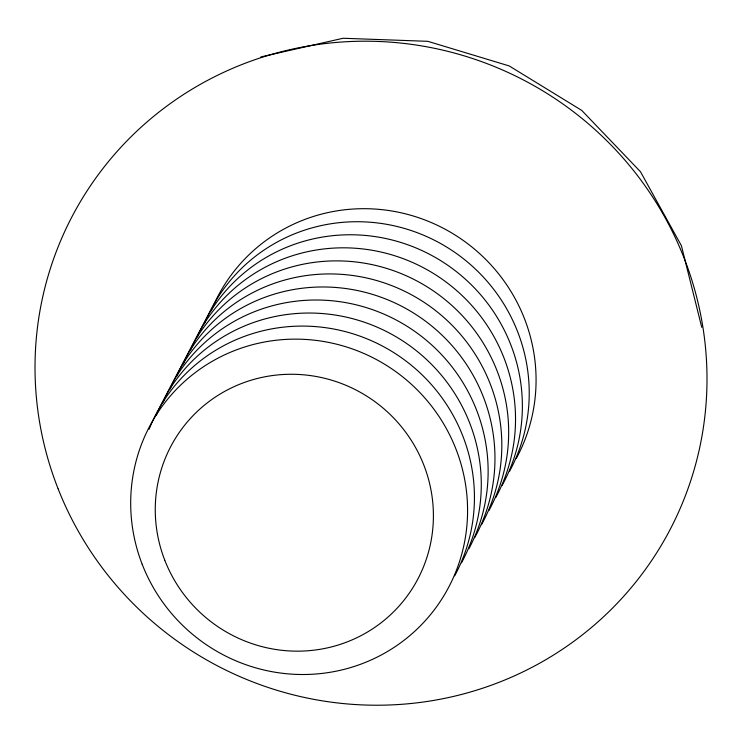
<?xml version="1.0" encoding="UTF-8"?>
<svg xmlns="http://www.w3.org/2000/svg" width="742" height="742" viewBox="0 0 742 742"><rect width="100%" height="100%" fill="white"/><g stroke="black" fill="none" stroke-linecap="round" stroke-linejoin="round"><path stroke-width="1.11" d="M260.859 56.948L343.101 38.259L427.809 41.32L509.207 65.936L581.747 110.419L640.485 171.745L681.416 245.732L701.756 327.333M163.231 402.127A169.946 166.18 39.2 0 1 390.079 316.927A169.946 166.18 39.2 0 1 468.898 548.755M156.395 415.158A169.946 166.18 39.2 0 1 383.772 330.209A169.946 166.18 39.2 0 1 461.505 562.798M211.173 310.815A169.946 166.18 39.2 0 1 438.55 225.865A169.946 166.18 39.2 0 1 516.293 458.454M204.338 323.837A169.946 166.18 39.2 0 1 431.705 238.896A169.946 166.18 39.2 0 1 509.448 471.485M183.357 364.053A169.946 166.18 39.2 0 1 410.632 277.796A169.946 166.18 39.2 0 1 488.895 510.635M190.629 349.946A169.946 166.18 39.2 0 1 418.006 264.996A169.946 166.18 39.2 0 1 495.749 497.585M197.483 336.887A169.946 166.18 39.2 0 1 425.389 252.197A169.946 166.18 39.2 0 1 502.046 485.537M149.114 429.266A169.946 166.18 39.2 0 1 376.389 343.008A169.946 166.18 39.2 0 1 454.661 575.848M176.93 376.046A169.946 166.18 39.2 0 1 404.826 291.356A169.946 166.18 39.2 0 1 481.493 524.696M170.076 389.096A169.946 166.18 39.2 0 1 397.972 304.405A169.946 166.18 39.2 0 1 474.639 537.746M164.743 560.127A140.303 137.196 39.2 0 0 402.841 601.66A140.303 137.196 39.2 0 0 315.406 376.361A140.303 137.196 39.2 0 0 164.743 560.127M142.176 564.245A169.946 166.18 39.2 0 0 430.564 614.562A169.946 166.18 39.2 0 0 324.671 341.672A169.946 166.18 39.2 0 0 142.176 564.245M58.164 488.95A337.489 330.478 27.7 0 0 633.557 584.835A337.489 330.478 27.7 0 0 421.289 45.846A337.489 330.478 27.7 0 0 58.164 488.95"/></g></svg>
